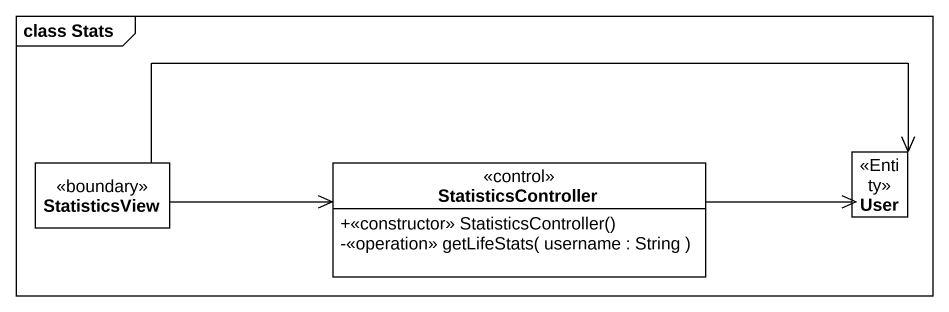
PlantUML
@startuml
mainframe class Stats
hide circle
hide empty members
skinparam classAttributeIconSize 0
class StatisticsView <<boundary>>
class StatisticsController <<control>> {
  +<<constructor>> StatisticsController()
  -<<operation>> getLifeStats( username : String )
}
class User <<Entity>>
StatisticsView -right-> StatisticsController
StatisticsView -right-> User
StatisticsController -right-> User
@enduml
